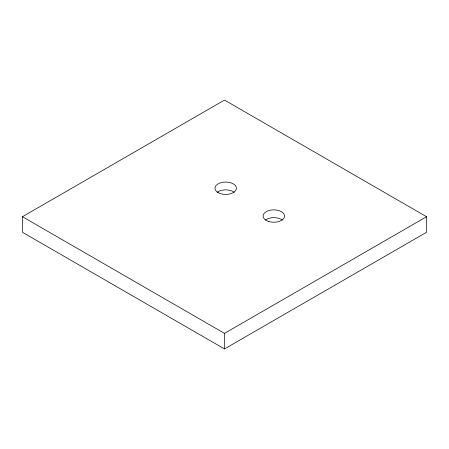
<?xml version="1.0" encoding="UTF-8"?>
<svg xmlns="http://www.w3.org/2000/svg" width="449" height="449" viewBox="0 0 449 449"><rect width="100%" height="100%" fill="white"/><g stroke="black" fill="none" stroke-linecap="round" stroke-linejoin="round"><path stroke-width="0.67" d="M22.45 216.721L224.5 100.071L426.55 216.721L426.55 232.279L224.5 348.929L22.45 232.279L22.45 216.721L224.5 333.377L426.55 216.721M224.5 333.377L224.5 348.929M265.331 220.055A10.714 6.185 0 0 1 282.337 220.055M217.176 192.251A10.714 6.185 0 0 1 234.182 192.251M268.474 221.402A10.714 6.185 0 0 0 284.548 216.042A10.714 6.185 0 0 0 268.474 210.688A10.714 6.185 0 0 0 268.474 221.402M218.102 192.615A10.714 6.185 0 0 0 236.028 189.843A10.714 6.185 0 0 0 222.906 182.266A10.714 6.185 0 0 0 218.102 192.615"/></g></svg>
